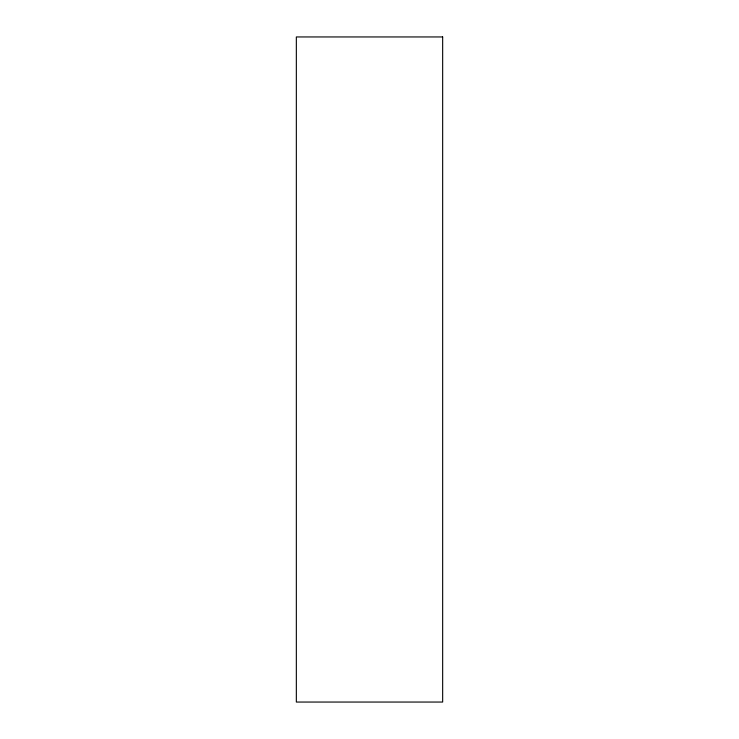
<?xml version="1.0" encoding="UTF-8"?>
<svg xmlns="http://www.w3.org/2000/svg" width="739" height="739" viewBox="0 0 739 739"><rect width="100%" height="100%" fill="white"/><g stroke="black" fill="none" stroke-linecap="round" stroke-linejoin="round"><path stroke-width="1.11" d="M442.661 36.95L296.339 36.95L296.339 702.05L442.661 702.05L442.661 36.95"/></g></svg>
